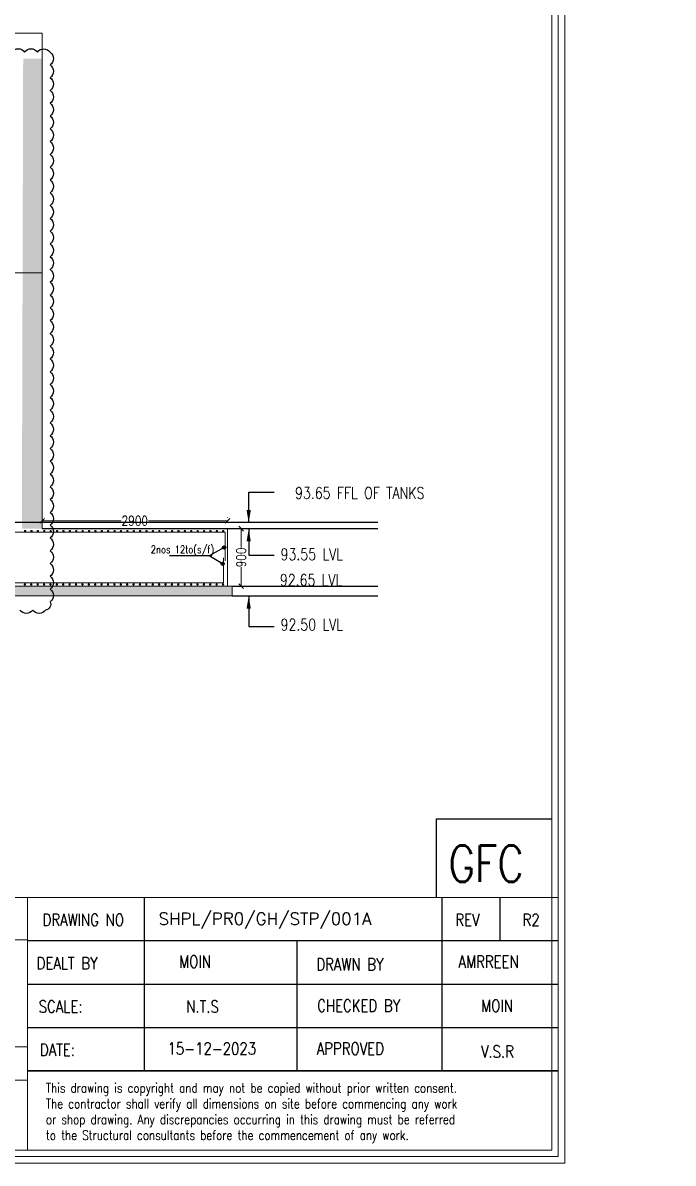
# Model space of a CAD drawing. Header units: millimetres. Extents: x -586673698 to -573385747, y -389867798 to -389752240.
# Drawn here: x -586597455 to -586587279, y -389867798 to -389849958 of the extents above; entities that cross this region are included whole.
import ezdxf
from ezdxf.enums import TextEntityAlignment as Align

# ---------------------------------------------------------------- set-up
doc = ezdxf.new("R2010")
doc.units = ezdxf.units.MM
doc.header["$LTSCALE"] = 100
for name, color, linetype, lineweight in [('dim', 11, 'Continuous', 13), ('FOOTING', 6, 'Continuous', 13), ('REIN', 1, 'Continuous', 20), ('TBLK FRAME', 6, 'Continuous', 20), ('TBLK_LINE', 141, 'Continuous', 30)]:
    doc.layers.add(name, color=color, linetype=linetype, lineweight=lineweight)
for name, color, linetype in [('DT-PL-SHAFT', 230, 'Continuous'), ('Layer1', 7, 'Continuous'), ('TBLK_NOTE', 4, 'Continuous'), ('text', 7, 'Continuous')]:
    doc.layers.add(name, color=color, linetype=linetype)
doc.styles.add('Cesma', font='romans.shx', dxfattribs={"width": 0.8, "height": 1.5})
doc.styles.add('combine', font='romanc.shx', dxfattribs={"width": 0.8})
doc.styles.add('simplex-0.8', font='simplex.shx', dxfattribs={"width": 0.8})
doc.styles.add('TIMESNEWROMAN', font='times.ttf')
doc.dimstyles.new('75 ISO', dxfattribs={"dimtxt": 100, "dimasz": 75, "dimexe": 75, "dimexo": 0.7, "dimgap": 0.4, "dimtad": 0, "dimtoh": 1, "dimdec": 0, "dimdsep": 46, "dimtxsty": 'combine', "dimblk": 'OBLIQUE', "dimcen": 0, "dimclrd": 11, "dimclre": 2, "dimclrt": 4, "dimadec": 1, "dimazin": 2, "dimtfac": 1, "dimtdec": 0, "dimtmove": 2, "dimatfit": 3, "dimldrblk": 'OBLIQUE', "dimfxl": 0, "dimtolj": 1, "dimtzin": 0, "dimlwd": -1, "dimlwe": -1, "dimarcsym": 0})
doc.dimstyles.new('FOOTINF DIM', dxfattribs={"dimtxt": 250, "dimasz": 40, "dimexe": 50, "dimexo": 80, "dimgap": 35, "dimtad": 1, "dimtoh": 1, "dimdec": 0, "dimzin": 1, "dimdsep": 46, "dimtxsty": 'TIMESNEWROMAN', "dimblk": 'TICK', "dimcen": 2, "dimclrd": 7, "dimclre": 250, "dimclrt": 32, "dimadec": 1, "dimazin": 0, "dimtfac": 1, "dimtdec": 0, "dimtix": 1, "dimtmove": 1, "dimatfit": 3, "dimfxl": 0, "dimlwd": -1, "dimlwe": -1, "dimarcsym": 0})
doc.dimstyles.get("Standard").update_dxf_attribs({"dimtxt": 0.18, "dimasz": 0.18, "dimexe": 0.18, "dimexo": 0.0625, "dimgap": 0.09, "dimtad": 0, "dimtih": 1, "dimtoh": 1, "dimdec": 4, "dimzin": 0, "dimdsep": 46, "dimtxsty": 'Standard', "dimcen": 0.09, "dimadec": 0, "dimazin": 0, "dimtfac": 1, "dimtdec": 4, "dimtofl": 0, "dimtmove": 0, "dimatfit": 3, "dimfxl": 0, "dimtolj": 1, "dimtzin": 0, "dimarcsym": 0})

# ---------------------------------------------------------------- blocks, each defined once
blk = doc.blocks.new('_Oblique')
at = {"color": 0, "linetype": 'ByBlock', "lineweight": -2}
blk.add_line((-0.5, -0.5), (0.5, 0.5), dxfattribs=at)
blk = doc.blocks.new('*D680')
at = {"layer": 'Defpoints', "color": 0, "transparency": 16777216}
for p in [(-586597153, -389857748), (-586597153, -389857872, 3), (-586594253, -389857872, -1299)]:
    blk.add_point(p, dxfattribs=at)
at = {"layer": 'dim', "color": 2, "transparency": 16777216}
for p, q in [((-586597153, -389857748), (-586597153, -389857698)), ((-586594253, -389857704), (-586594253, -389857698))]:
    blk.add_line(p, q, dxfattribs=at)
at = {"layer": 'dim', "color": 11, "transparency": 16777216}
for p, q in [((-586597153, -389857748), (-586595915, -389857748)), ((-586594253, -389857748), (-586595491, -389857748))]:
    blk.add_line(p, q, dxfattribs=at)
at = {"layer": 'dim', "color": 11, "transparency": 16777216, "xscale": 75, "yscale": 75, "zscale": 75, "rotation": 180}
blk.add_blockref('_Oblique', (-586597153, -389857748), dxfattribs=at)
at = {"layer": 'dim', "color": 11, "transparency": 16777216, "xscale": 75, "yscale": 75, "zscale": 75}
blk.add_blockref('_Oblique', (-586594253, -389857748), dxfattribs=at)
at = {"layer": 'dim', "color": 4, "transparency": 16777216, "insert": (-586595703, -389857748), "char_height": 150, "attachment_point": 5, "style": 'simplex-0.8'}
blk.add_mtext('\\A1;2900', dxfattribs=at)
blk = doc.blocks.new('*D605')
at = {"layer": 'Defpoints', "color": 0, "transparency": 16777216}
for p in [(-586594163, -389857872, 987), (-586594167, -389858772, 6), (-586594039, -389858772)]:
    blk.add_point(p, dxfattribs=at)
at = {"layer": 'dim', "color": 11, "transparency": 16777216}
for p, q in [((-586594039, -389857872), (-586594039, -389858167)), ((-586594039, -389858772), (-586594039, -389858476))]:
    blk.add_line(p, q, dxfattribs=at)
at = {"layer": 'dim', "color": 2, "transparency": 16777216}
for p, q in [((-586593998, -389857872), (-586593989, -389857872)), ((-586594039, -389858772), (-586593989, -389858772))]:
    blk.add_line(p, q, dxfattribs=at)
at = {"layer": 'dim', "color": 11, "transparency": 16777216, "xscale": 75, "yscale": 75, "zscale": 75}
for p, rotation in [((-586594039, -389857872), 90), ((-586594039, -389858772), 270)]:
    blk.add_blockref('_Oblique', p, dxfattribs=dict(at, rotation=rotation))
at = {"layer": 'dim', "color": 4, "transparency": 16777216, "insert": (-586594039, -389858322), "char_height": 150, "attachment_point": 5, "rotation": 90, "style": 'simplex-0.8'}
blk.add_mtext('\\A1;900', dxfattribs=at)
blk = doc.blocks.new('TICK')
at = {"color": 13, "const_width": 0.1}
for points in [[(-3, 0), (3, 0)], [(-2.12, -2.12), (2.12, 2.12)], [(0, -3), (0, 3)]]:
    blk.add_lwpolyline(points, dxfattribs=at)
blk = doc.blocks.new('*U537')
at = {"layer": 'REIN', "lineweight": 13, "const_width": 18.4}
blk.add_lwpolyline([(9, 0, -1), (-9, 0, -1)], format="xyb", close=True, dxfattribs=at)

msp = doc.modelspace()

# ---------------------------------------------------------------- hatches: boundary and pattern name
at = {"layer": 'dim', "lineweight": 5}
h = msp.add_hatch(dxfattribs=at)
h.set_pattern_fill('AR-CONC', color=8, angle=90)
h.set_pattern_definition([(320, (-586597128.01, -389423435.18), (-15.939086, -182.18467), [19.05, -209.55]), (265, (-586597128, -389423435.18), (191.056845, 35.24342), [15.24, -167.640584]), (10.451445, (-586597129.34, -389423450.36), (175.11775, -146.94125), [16.19001, -178.090245]), (316.1842, (-586597077.2, -389423435.18), (-42.04233, -271.07904), [28.575, -314.325]), (6.63556, (-586597080.7, -389423457.77), (247.42612, -237.40413), [24.28502, -267.1356]), (261.18415, (-586597077.2, -389423435.18), (247.42612, -237.40413), [22.85997, -251.45973]), (291, (-586597089.91, -389423460.58), (-102.2652, -151.61439), [19.05, -209.55]), (236, (-586597089.9, -389423460.58), (184.18797, -61.80203), [15.24, -167.64]), (341.451445, (-586597098.43, -389423473.21), (81.92277, -213.41642), [16.19001, -178.08994]), (307.5, (-586597128.01, -389423435.176), (84.555039, -3.088603), [0, -165.608, 0, -170.18, 0, -168.275]), (277.5, (-586597128.01, -389423435.18), (100.180575, -66.819663), [0, -97.028, 0, -161.798, 0, -64.135]), (237.5, (-586597128.01, -389423378.534), (-5.728744, -135.590595), [0, -63.5, 0, -198.12, 0, -262.89]), (227.5, (-586597128.01, -389423353.13), (25.42649, -148.12918), [0, -82.55, 0, -131.572, 0, -186.69])])
h.paths.add_polyline_path([(-586597152.8, -389857871.6), (-586597469.8, -389857871.6), (-586597449.4, -389850521.6), (-586597149.1, -389850521.6)])
h.paths.add_polyline_path([(-586597284.2, -389856591), (-586597284.2, -389856591), (-586597444.8, -389856591), (-586597444.8, -389856591), (-586597364.5, -389856591)], flags=16)
h = msp.add_hatch(dxfattribs=at)
h.set_pattern_fill('AR-CONC', color=8, angle=180)
h.set_pattern_definition([(50, (-587020076.6, -389858609.28), (182.18467, -15.939086), [19.05, -209.55]), (355, (-587020076.6, -389858609.28), (-35.24342, 191.056845), [15.24, -167.640584]), (100.451445, (-587020061.41, -389858610.61), (146.94125, 175.11775), [16.19001, -178.090245]), (46.1842, (-587020076.6, -389858558.48), (271.07904, -42.04233), [28.575, -314.325]), (96.63556, (-587020054, -389858562), (237.40413, 247.42612), [24.28502, -267.1356]), (351.18415, (-587020076.6, -389858558.48), (237.40413, 247.42612), [22.85997, -251.45973]), (21, (-587020051.2, -389858571.18), (151.61439, -102.2652), [19.05, -209.55]), (326, (-587020051.2, -389858571.18), (61.80203, 184.18797), [15.24, -167.64]), (71.451445, (-587020038.56, -389858579.7), (213.41642, 81.92277), [16.19001, -178.08994]), (37.5, (-587020076.59, -389858609.284), (3.088603, 84.555039), [0, -165.608, 0, -170.18, 0, -168.275]), (7.5, (-587020076.59, -389858609.28), (66.819663, 100.180575), [0, -97.028, 0, -161.798, 0, -64.135]), (327.5, (-587020133.235, -389858609.284), (135.590595, -5.728744), [0, -63.5, 0, -198.12, 0, -262.89]), (317.5, (-587020158.64, -389858609.28), (148.12918, 25.42649), [0, -82.55, 0, -131.572, 0, -186.69])])
h.paths.add_polyline_path([(-586594181.6, -389858771.6), (-586594181.6, -389858921.6), (-586606693.4, -389858921.6), (-586606693.4, -389858771.6)])
h.paths.add_polyline_path([(-586599982.7, -389858765.5), (-586600627.1, -389858765.5), (-586600627.1, -389858926.1), (-586599982.7, -389858926.1)])

# ---------------------------------------------------------------- linework, layer by layer
for p, q in [((-586613352.8, -389857771.6, -1278), (-586591900.4, -389857771.6, -1278)), ((-586594252.8, -389857871.6, -1278), (-586591900.4, -389857871.6, -1278)), ((-586594181.6, -389858771.6, -1278), (-586591900.4, -389858771.6, -1278)), ((-586594181.6, -389858921.6, -1278), (-586591900.4, -389858921.6, -1278))]:
    msp.add_line(p, q)
at = {"color": 3}
msp.add_line((-586597152.8, -389857871.6, 13.3), (-586594252.8, -389857871.6, 13.3), dxfattribs=at)
at = {"color": 0, "elevation": -1258.3}
msp.add_lwpolyline([(-586597627.1, -389850416.3, -0.5205671), (-586597427.1, -389850416.3, -0.5205671), (-586597227.1, -389850416.3, -0.5205671), (-586597028.2, -389850417.4, -0.5205671), (-586597028.2, -389850617.4, -0.5205671), (-586597028.2, -389850817.4, -0.5205671), (-586597028.2, -389851017.4, -0.5205671), (-586597028.2, -389851217.4, -0.5205671), (-586597028.2, -389851417.4, -0.5205671), (-586597028.2, -389851617.4, -0.5205671), (-586597028.2, -389851817.4, -0.5205671), (-586597028.2, -389852017.4, -0.5205671), (-586597028.2, -389852217.4, -0.5205671), (-586597028.2, -389852417.4, -0.5205671), (-586597028.2, -389852617.4, -0.5205671), (-586597028.2, -389852817.4, -0.5205671), (-586597028.2, -389853017.4, -0.5205671), (-586597028.2, -389853217.4, -0.5205671), (-586597028.2, -389853417.4, -0.5205671), (-586597028.2, -389853617.4, -0.5205671), (-586597028.2, -389853817.4, -0.5205671), (-586597028.2, -389854017.4, -0.5205671), (-586597028.2, -389854217.4, -0.5205671), (-586597028.2, -389854417.4, -0.5205671), (-586597028.2, -389854617.4, -0.5205671), (-586597028.2, -389854817.4, -0.5205671), (-586597028.2, -389855017.4, -0.5205671), (-586597028.2, -389855217.4, -0.5205671), (-586597028.2, -389855417.4, -0.5205671), (-586597028.2, -389855617.4, -0.5205671), (-586597028.2, -389855817.4, -0.5205671), (-586597028.2, -389856017.4, -0.5205671), (-586597028.2, -389856217.4, -0.5205671), (-586597028.2, -389856417.4, -0.5205671), (-586597028.2, -389856617.4, -0.5205671), (-586597028.2, -389856817.4, -0.5205671), (-586597028.2, -389857017.4, -0.5205671), (-586597028.2, -389857217.4, -0.5205671), (-586597028.2, -389857417.4, -0.5205671), (-586597028.2, -389857617.4, -0.5205671), (-586597028.2, -389857817.4, -0.5205671), (-586597028.2, -389858017.4, -0.5205671), (-586597028.2, -389858217.4, -0.5205671), (-586597028.2, -389858417.4, -0.5205671), (-586597028.2, -389858617.4, -0.5205671), (-586597028.2, -389858817.4, -0.5205671), (-586597028.2, -389859017.4, -0.5205671), (-586597099.4, -389859146.2, -0.5205671), (-586597299.4, -389859146.2, -0.5205671), (-586597499.4, -389859146.2, -0.5205671)], format="xyb", dxfattribs=at)
at = {"elevation": -1271}
msp.add_lwpolyline([(-586590980.8, -389863642.8), (-586590980.8, -389862413), (-586589179.9, -389862413)], dxfattribs=at)
at = {"layer": 'DT-PL-SHAFT', "color": 8, "lineweight": 15, "ltscale": 5, "elevation": -1289.9}
msp.add_lwpolyline([(-586597152.7, -389853871.7), (-586600952.7, -389853871.7)], dxfattribs=at)
at = {"layer": 'FOOTING', "color": 3, "linetype": 'Continuous', "lineweight": 9, "ltscale": 0.8}
for p, q in [((-586597152.7, -389850121.6, -1284.4), (-586597152.7, -389853221.7, -1282.1)), ((-586597152.7, -389853221.7, -1282.1), (-586597152.8, -389857871.6, 13.3)), ((-586597152.8, -389857871.6, 13.3), (-586596552.8, -389857871.6, 13.3)), ((-586594252.8, -389857871.6, -1288.4), (-586594252.8, -389858771.6, -1278.1)), ((-586596552.7, -389858771.6, -1281), (-586613352.7, -389858771.6, -1292.8)), ((-586594181.6, -389858921.6, -1278), (-586613202.7, -389858921.6, -1289.7)), ((-586596552.7, -389858771.6, -1281), (-586594181.6, -389858771.6, -1278)), ((-586594181.6, -389858771.6, -1278), (-586594181.6, -389858921.6, -1278))]:
    msp.add_line(p, q, dxfattribs=at)
at = {"layer": 'FOOTING', "color": 3, "linetype": 'Continuous', "lineweight": 9, "ltscale": 0.8, "elevation": -1292.9}
msp.add_lwpolyline([(-586597152.7, -389850121.6), (-586628903.3, -389850121.6)], dxfattribs=at)
at = {"layer": 'REIN', "lineweight": 13}
for p, q in [((-586594287.4, -389857928, -16.6), (-586613615.2, -389857925.9, 17.3)), ((-586594287.4, -389857928, -16.6), (-586594287.4, -389858374.3, -721.6)), ((-586594313.3, -389858326.6, 36.5), (-586594313.3, -389858721.6, -5.9)), ((-586614255.7, -389858722.3, -1322), (-586594313.3, -389858721.6, -5.9))]:
    msp.add_line(p, q, dxfattribs=at)
at = {"layer": 'REIN', "lineweight": 13, "const_width": 18.4}
for points, elevation in [([(-586594296.9, -389858167.8, -1), (-586594315.3, -389858167.8, -1)], -861.1), ([(-586594319.1, -389858421.7, -1), (-586594337.5, -389858421.7, -1)], 24.6)]:
    msp.add_lwpolyline(points, format="xyb", close=True, dxfattribs=dict(at, elevation=elevation))
at = {"layer": 'TBLK FRAME', "lineweight": 20}
msp.add_line((-586628334.3, -389863642.8, -1271), (-586589081.3, -389863642.8, -1271), dxfattribs=at)
at = {"layer": 'TBLK FRAME', "lineweight": 20, "elevation": -1271}
for points in [[(-586636009.9, -389834537), (-586636009.9, -389867798.2), (-586588974, -389867798.2), (-586588974, -389834537)], [(-586635906.9, -389834640), (-586635906.9, -389867695.2), (-586589076.9, -389867695.2), (-586589076.9, -389834640)], [(-586635803.9, -389834743), (-586635803.9, -389867592.2), (-586589179.9, -389867592.2), (-586589179.9, -389834743)]]:
    msp.add_lwpolyline(points, close=True, dxfattribs=at)
at = {"layer": 'TBLK_LINE', "lineweight": 20}
for p, q in [((-586597384.4, -389863642.8, -1271), (-586597384.4, -389867592.2, -1271)), ((-586628334.3, -389864303.9, -1271), (-586597384.4, -389864303.9, -1271)), ((-586597384.4, -389865975.6, -1271), (-586605092.5, -389865975.6, -1271)), ((-586605092.5, -389866499.7, -1271), (-586597384.4, -389866499.7, -1271))]:
    msp.add_line(p, q, dxfattribs=at)
at = {"layer": 'TBLK_LINE'}
for p, q in [((-586595554, -389863642.8, -1271), (-586595554, -389866352.7, -1271)), ((-586590897.6, -389863642.8, -1271), (-586590897.6, -389866352.7, -1271)), ((-586589990.2, -389863642.8, -1271), (-586589990.2, -389864320.2, -1271)), ((-586589081.3, -389864320.2, -1271), (-586597384.4, -389864320.2, -1271)), ((-586593165.9, -389864320.2, -1271), (-586593165.9, -389866352.7, -1271)), ((-586597384.4, -389864997.7, -1271), (-586589081.3, -389864997.7, -1271)), ((-586597384.4, -389865675.2, -1271), (-586589081.3, -389865675.2, -1271)), ((-586589081.3, -389866352.7, -1271), (-586597384.4, -389866352.7, -1271)), ((-586589081.3, -389866352.7, -1271), (-586597384.4, -389866352.7, -1271)), ((-586597384.4, -389866352.7, -1271), (-586589081.3, -389866352.7, -1271))]:
    msp.add_line(p, q, dxfattribs=at)

# ---------------------------------------------------------------- block references
at = {"layer": 'Layer1', "color": 0, "linetype": 'ByBlock', "lineweight": -2, "extrusion": (0, 0, -1), "zscale": -1}
for p in [(586597419.1, -389857909.5), (586597319.1, -389857909.5), (586597219.1, -389857909.5), (586597119.1, -389857909.5), (586597019.1, -389857909.5), (586596919.1, -389857909.5), (586596819.1, -389857909.5), (586596719.1, -389857909.5), (586596619.1, -389857909.5), (586596519.1, -389857909.5), (586596419.1, -389857909.5), (586596319.1, -389857909.5), (586596219.1, -389857909.5), (586596119.1, -389857909.5), (586596019.1, -389857909.5), (586595919.1, -389857909.5), (586595819.1, -389857909.5), (586595719.1, -389857909.5), (586595619.1, -389857909.5), (586595519.1, -389857909.5), (586595419.1, -389857909.5), (586595319.1, -389857909.5), (586595219.1, -389857909.5), (586595119.1, -389857909.5), (586595019.1, -389857909.5), (586594919.1, -389857909.5), (586594819.1, -389857909.5), (586594719.1, -389857909.5), (586594619.1, -389857909.5), (586594519.1, -389857909.5), (586594419.1, -389857909.5), (586594319.1, -389857909.5), (586597422.5, -389858744.2), (586597322.5, -389858744.2), (586597222.5, -389858744.2), (586597122.5, -389858744.2), (586597022.5, -389858744.2), (586596922.5, -389858744.2), (586596822.5, -389858744.2), (586596722.5, -389858744.2), (586596622.5, -389858744.2), (586596522.5, -389858744.2), (586596422.5, -389858744.2), (586596322.5, -389858744.2), (586596222.5, -389858744.2), (586596122.5, -389858744.2), (586596022.5, -389858744.2), (586595922.5, -389858744.2), (586595822.5, -389858744.2), (586595722.5, -389858744.2), (586595622.5, -389858744.2), (586595522.5, -389858744.2), (586595422.5, -389858744.2), (586595322.5, -389858744.2), (586595222.5, -389858744.2), (586595122.5, -389858744.2), (586595022.5, -389858744.2), (586594922.5, -389858744.2), (586594822.5, -389858744.2), (586594722.5, -389858744.2), (586594622.5, -389858744.2), (586594522.5, -389858744.2), (586594422.5, -389858744.2), (586594322.5, -389858744.2)]:
    msp.add_blockref('*U537', p, dxfattribs=at)

# ---------------------------------------------------------------- texts
at = {"layer": 'Layer1', "color": 6, "style": 'simplex-0.8', "width": 0.8}
for s, p in [('93.65 FFL OF TANKS', (-586591170.9, -389857457.7, -162)), ('93.55 LVL', (-586592446.3, -389858417.4, -162)), ('92.65 LVL', (-586592457.7, -389858819.7, -162)), ('92.50 LVL', (-586592446.3, -389859518.4, -162))]:
    msp.add_text(s, height=179.99, dxfattribs=at).set_placement(p, align=Align.BOTTOM_RIGHT)
at = {"layer": 'TBLK_NOTE', "attachment_point": 1, "style": 'simplex-0.8'}
for s, insert, char_height, width in [('GFC', (-586590793.5, -389862827.2, -1271), 571.62, 8366.127), ('DRAWING NO ', (-586597146.1, -389863896.9, -1271), 190.541, 4234.249), ('{\\Fsimplex8|c0;\\W1;SHPL/PR0/GH/STP/001A}', (-586595331, -389863879.2, -1271), 190.541, 3791.808), ('REV', (-586590686.4, -389863896.9, -1271), 190.54, 4234.249), ('R2', (-586589635.5, -389863896.9, -1271), 190.54, 4234.249), ('DEALT BY', (-586597239.9, -389864574.4, -1271), 190.54, 4234.249), ('MOIN', (-586595009.2, -389864549.1, -1271), 190.54, 4139.74), ('DRAWN BY', (-586592862.4, -389864592.7, -1271), 190.54, 4234.249), ('AMRREEN', (-586590637.2, -389864550.2, -1271), 190.54, 2788.709), ('SCALE:', (-586597207.1, -389865251.9, -1271), 190.54, 4234.249), ('N.T.S', (-586594898, -389865251.9, -1271), 190.54, 4234.249), ('CHECKED BY', (-586592850.7, -389865238.2, -1271), 190.54, 4234.249), ('MOIN', (-586590283.7, -389865240.4, -1271), 190.54, 4139.74), ('DATE:', (-586597188, -389865929.3, -1271), 190.54, 4234.249), ('15-12-2023', (-586595190.3, -389865909.2, -1271), 190.54, 1170.558), ('APPROVED', (-586592856.6, -389865910.5, -1271), 190.54, 4234.249), ('V.S.R', (-586590286.8, -389865956, -1271), 190.54, 4234.249)]:
    msp.add_mtext(s, dxfattribs=dict(at, insert=insert, char_height=char_height, width=width))
at = {"layer": 'TBLK_NOTE', "insert": (-586597094, -389866546.6, -1271), "char_height": 147.947, "attachment_point": 1, "style": 'Cesma'}
msp.add_mtext('This drawing is copyright and may not be copied without prior written consent.\\PThe contractor shall verify all dimensions on site before commencing any work\\Por shop drawing. Any discrepancies occurring in this drawing must be referred\\Pto the Structural consultants before the commencement of any work.', dxfattribs=at)
at = {"layer": 'text', "color": 4, "style": 'simplex-0.8', "width": 0.8}
msp.add_text('2nos 12to(s/f)', height=119.993, dxfattribs=at).set_placement((-586594462.1, -389858293, 1281.2), align=Align.BOTTOM_RIGHT)

# ---------------------------------------------------------------- dimensions: what is measured, and where the dimension line sits
at = {"layer": 'dim'}
for base, p1, p2, angle, picture, middle in [((-586597152.8, -389857747.6, 10.2), (-586594252.8, -389857871.6, -1288.4), (-586597152.8, -389857871.6, 13.2), 180, '*D680', (-586595702.8, -389857747.6, 10.2)), ((-586594038.7, -389858771.6, 10.5), (-586594163.3, -389857871.6, 997.5), (-586594167.1, -389858771.6, 16.6), 90, '*D605', (-586594038.7, -389858321.6, 10.5))]:
    dim = msp.add_linear_dim(base=base, p1=p1, p2=p2, angle=angle, dimstyle='75 ISO', override={"dimtxt": 150, "dimexe": 50, "dimtxsty": 'simplex-0.8', "dimtmove": 1, "dimfxl": 0.7, "dimfxlon": 1}, dxfattribs=at)
    dim.commit()
    dim.dimension.update_dxf_attribs({"geometry": picture, "text_midpoint": middle})

# ---------------------------------------------------------------- leaders
for points in [[(-586593920.6, -389857781.6, -1278), (-586593920.6, -389857303.1, -1278), (-586593524.1, -389857303.1, -1278)], [(-586593920.6, -389857871.6, -1278), (-586593920.6, -389858284.1, -1278), (-586593524.1, -389858284.1, -1278)], [(-586593920.6, -389858921.6, -1278), (-586593920.6, -389859400, -1278), (-586593524.1, -389859400, -1278)]]:
    msp.add_leader(points, dimstyle='Standard', override={"dimasz": 200, "dimgap": 0.09, "dimtad": 0, "dimfxlon": 1})
at = {"color": 13, "lineweight": 5}
for points in [[(-586594306.1, -389858167.8, -437.9), (-586594539.2, -389858296.8, -437.9), (-586595158.4, -389858297.2, -437.9)], [(-586594328.2, -389858421.7, 24.6), (-586594539.2, -389858296.8, 24.6)]]:
    msp.add_leader(points, dimstyle='FOOTINF DIM', override={"dimasz": 50, "dimtad": 0, "dimclrd": 11, "dimldrblk": 'Origin', "dimfxl": 100, "dimfxlon": 1, "dimarcsym": 1}, dxfattribs=at)

doc.saveas('drawing.dxf')
